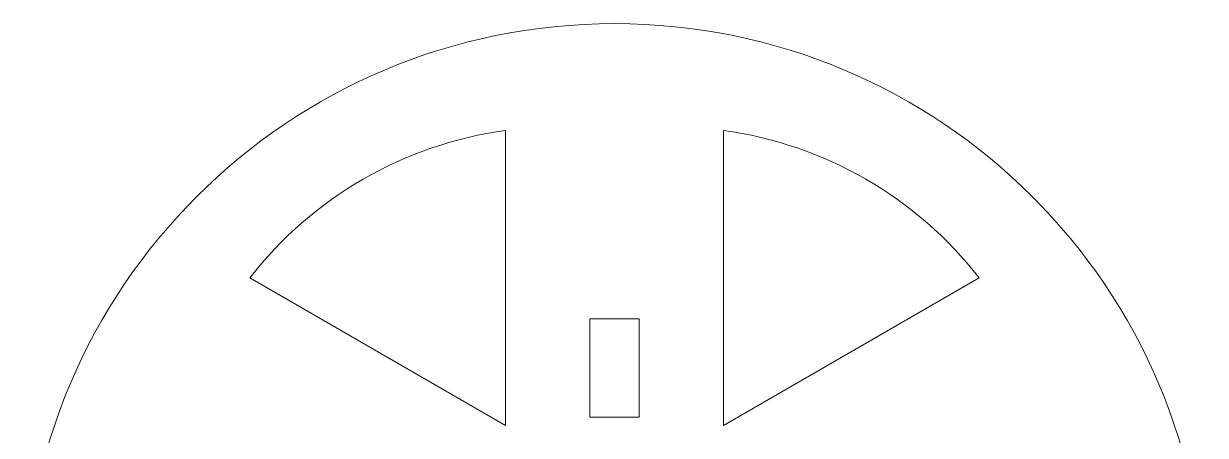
# Model space of a CAD drawing. Header units: inches. Extents: x 0.15 to 9.58, y -4.79 to -0.12.
# Drawn here: x 3.406 to 6.406, y -1.161 to -0.115 of the extents above; entities that cross this region are included whole.
import ezdxf

# ---------------------------------------------------------------- set-up
doc = ezdxf.new("R2010")
doc.units = ezdxf.units.IN
doc.header["$MEASUREMENT"] = 0
doc.layers.add('Layer 1', color=7, linetype='Continuous')

# ---------------------------------------------------------------- blocks, each defined once
blk = doc.blocks.new('block 278')
at = {"layer": 'Layer 1', "color": 7, "lineweight": 15, "true_color": 0xffffff}
blk.add_lwpolyline([(4.6297, -1.1363), (3.9802, -0.7613)], dxfattribs=at)
blk = doc.blocks.new('block 279')
at = {"layer": 'Layer 1', "color": 7, "lineweight": 15, "true_color": 0xffffff}
blk.add_lwpolyline([(4.6297, -1.1363), (4.6297, -0.3863)], dxfattribs=at)
blk = doc.blocks.new('block 280')
at = {"layer": 'Layer 1', "color": 7, "lineweight": 15, "true_color": 0xffffff}
blk.add_open_spline([(4.6297, -0.3863), (4.3726, -0.4219), (4.1396, -0.5564), (3.9802, -0.7613)], degree=3, dxfattribs=at)
blk = doc.blocks.new('block 281')
at = {"layer": 'Layer 1', "color": 7, "lineweight": 15, "true_color": 0xffffff}
blk.add_lwpolyline([(5.1827, -1.1363), (5.1827, -0.3863)], dxfattribs=at)
blk = doc.blocks.new('block 282')
at = {"layer": 'Layer 1', "color": 7, "lineweight": 15, "true_color": 0xffffff}
blk.add_lwpolyline([(5.1827, -1.1363), (5.8323, -0.7613)], dxfattribs=at)
blk = doc.blocks.new('block 283')
at = {"layer": 'Layer 1', "color": 7, "lineweight": 15, "true_color": 0xffffff}
blk.add_open_spline([(5.8323, -0.7613), (5.6729, -0.5564), (5.4398, -0.4219), (5.1827, -0.3863)], degree=3, dxfattribs=at)
blk = doc.blocks.new('block 296')
at = {"layer": 'Layer 1', "color": 7, "lineweight": 15, "true_color": 0xffffff}
blk.add_open_spline([(6.4062, -1.6152), (6.4062, -0.7867), (5.7347, -0.1152), (4.9062, -0.1152), (4.0778, -0.1152), (3.4062, -0.7867), (3.4062, -1.6152), (3.4062, -2.4436), (4.0778, -3.1152), (4.9062, -3.1152), (5.7347, -3.1152), (6.4062, -2.4436), (6.4062, -1.6152), (6.4062, -1.6152), (6.4062, -1.6152), (6.4062, -1.6152)], degree=3, knots=[0, 0, 0, 0, 1, 1, 1, 2, 2, 2, 3, 3, 3, 4, 4, 4, 5, 5, 5, 5], dxfattribs=at)
blk = doc.blocks.new('block 298')
at = {"layer": 'Layer 1', "color": 7, "lineweight": 15, "true_color": 0xffffff}
blk.add_lwpolyline([(4.9687, -0.8652), (4.9687, -1.1152)], dxfattribs=at)
blk = doc.blocks.new('block 299')
at = {"layer": 'Layer 1', "color": 7, "lineweight": 15, "true_color": 0xffffff}
blk.add_lwpolyline([(4.9687, -0.8652), (4.8437, -0.8652)], dxfattribs=at)
blk = doc.blocks.new('block 300')
at = {"layer": 'Layer 1', "color": 7, "lineweight": 15, "true_color": 0xffffff}
blk.add_lwpolyline([(4.8437, -0.8652), (4.8437, -1.1152)], dxfattribs=at)
blk = doc.blocks.new('block 301')
at = {"layer": 'Layer 1', "color": 7, "lineweight": 15, "true_color": 0xffffff}
blk.add_lwpolyline([(4.8437, -1.1152), (4.9687, -1.1152)], dxfattribs=at)
blk = doc.blocks.new('block 197')
at = {"layer": 'Layer 1'}
for name in ['block 296', 'block 280', 'block 279', 'block 281', 'block 283', 'block 278', 'block 282', 'block 299', 'block 300', 'block 298', 'block 301']:
    blk.add_blockref(name, (0, 0), dxfattribs=at)

msp = doc.modelspace()

# ---------------------------------------------------------------- block references
at = {"layer": 'Layer 1'}
msp.add_blockref('block 197', (0, 0), dxfattribs=at)

doc.saveas('drawing.dxf')
